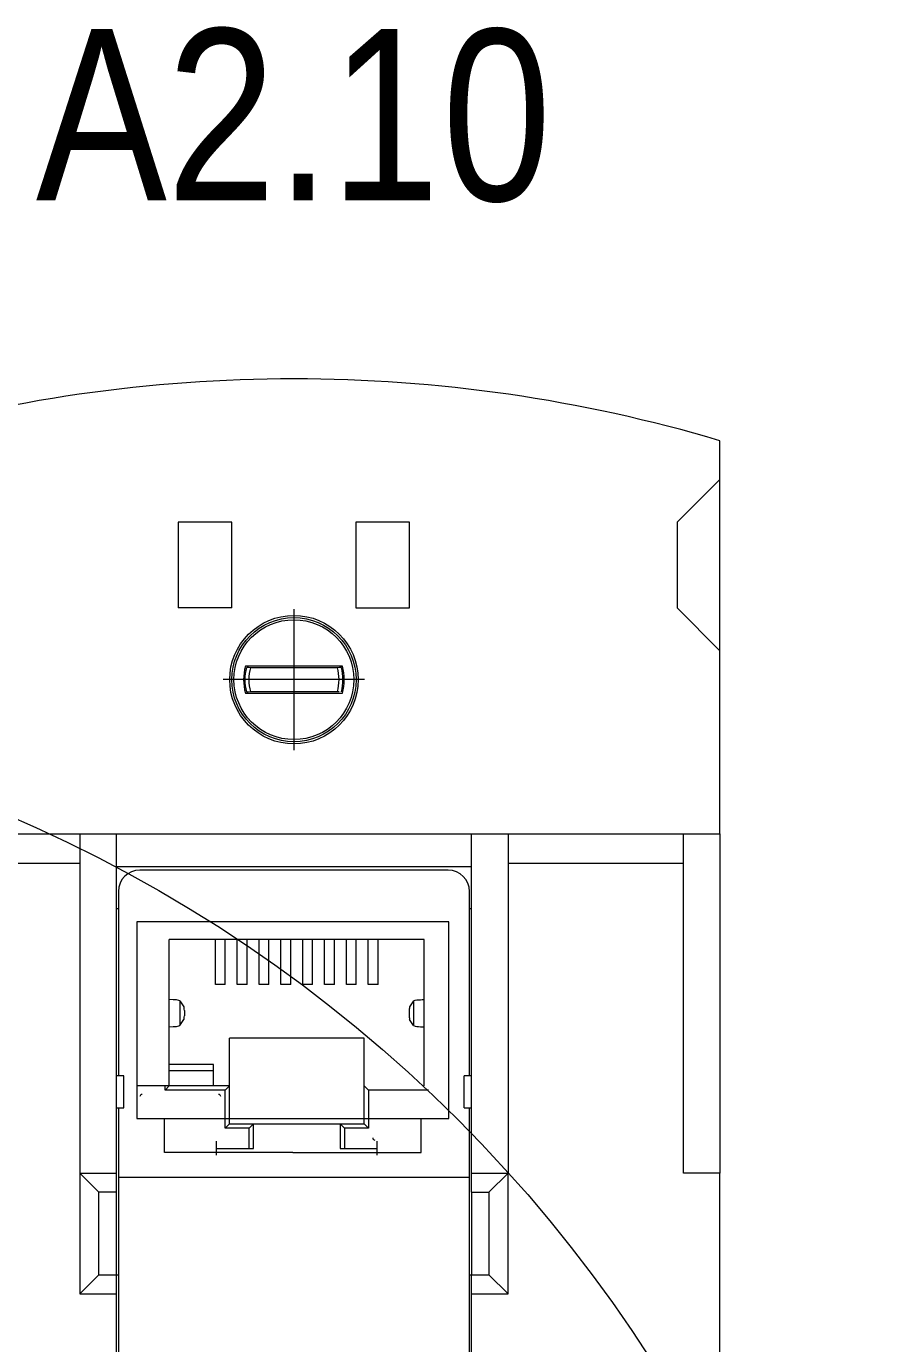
# Model space of a CAD drawing. Header units: millimetres. Extents: x -6000 to 26000, y -6000 to 26000.
# Drawn here: x 148.75 to 154.26, y -4331.74 to -4323.18 of the extents above; entities that cross this region are included whole.
import ezdxf

# ---------------------------------------------------------------- set-up
doc = ezdxf.new("R2010")
doc.units = ezdxf.units.MM
doc.header["$MEASUREMENT"] = 0
doc.linetypes.add('DOT_CENTER', pattern=[14, 12, -1, 0, -1])
for name, color, linetype, lineweight in [('Чертеж и Рисунок_Ном._пера__1', 7, 'Continuous', 15), ('Чертеж и Рисунок_Ном._пера__2', 8, 'Continuous', 15), ('Чертеж и Рисунок_Ном._пера__7', 7, 'Continuous', 15)]:
    doc.layers.add(name, color=color, linetype=linetype, lineweight=lineweight)
doc.styles.add('СГЕНЕРИР_СТИЛЬ_1', font='')
doc.styles.get('СГЕНЕРИР_СТИЛЬ_1').set_extended_font_data('Arial Narrow')

msp = doc.modelspace()

# ---------------------------------------------------------------- linework, layer by layer
at = {"layer": 'Чертеж и Рисунок_Ном._пера__2', "color": 8, "linetype": 'DOT_CENTER', "lineweight": 15}
for p, q in [((150.4849, -4326.9682), (150.4849, -4327.8862)), ((150.9439, -4327.4272), (150.0258, -4327.4272))]:
    msp.add_line(p, q, dxfattribs=at)
at = {"layer": 'Чертеж и Рисунок_Ном._пера__2', "color": 8, "linetype": 'Continuous', "lineweight": 15}
msp.add_circle((150.4849, -4327.4272), 0.3895, dxfattribs=at)
for radius, start, end in [(0.3187, 165.60451, 194.39549), (0.2933, 164.6084, 195.3916), (0.2933, 344.6084, 15.3916), (0.3187, 345.60451, 14.39549)]:
    msp.add_arc((150.4849, -4327.4272), radius, start, end, dxfattribs=at)
at = {"layer": 'Чертеж и Рисунок_Ном._пера__7', "color": 7, "linetype": 'Continuous', "lineweight": 15}
for p, q in [((153.253, -4326.1266), (153.253, -4325.8746)), ((152.9748, -4326.4048), (153.253, -4326.1266)), ((153.253, -4327.2394), (153.253, -4326.1266)), ((149.7337, -4326.4048), (149.7337, -4326.9612)), ((150.0815, -4326.4048), (149.7337, -4326.4048)), ((150.0815, -4326.9612), (150.0815, -4326.4048)), ((150.8882, -4326.4048), (150.8882, -4326.9612)), ((151.236, -4326.4048), (150.8882, -4326.4048)), ((151.236, -4326.9612), (151.236, -4326.4048)), ((152.9748, -4326.4048), (152.9748, -4326.9612)), ((150.0815, -4326.9612), (149.7337, -4326.9612)), ((150.8882, -4326.9612), (151.236, -4326.9612)), ((152.9748, -4326.9612), (153.253, -4327.2394)), ((153.253, -4328.4287), (153.253, -4327.2394)), ((150.7998, -4327.3397), (150.1699, -4327.3397)), ((150.1699, -4327.5146), (150.7998, -4327.5146)), ((147.9532, -4328.4287), (149.0939, -4328.4287)), ((149.0939, -4328.4287), (149.3303, -4328.4287)), ((149.0939, -4328.4287), (149.0939, -4328.6216)), ((149.3303, -4328.4287), (151.6394, -4328.4287)), ((149.3303, -4328.4287), (149.3303, -4328.6405)), ((151.6394, -4328.4287), (151.8759, -4328.4287)), ((151.6394, -4328.6405), (151.6394, -4328.4287)), ((151.8759, -4328.4287), (153.0165, -4328.4287)), ((151.8759, -4328.4287), (151.8759, -4328.6216)), ((153.0165, -4328.6216), (153.0165, -4328.4287)), ((153.0165, -4328.4287), (153.253, -4328.4287)), ((153.253, -4328.4287), (153.253, -4330.6334)), ((149.0939, -4328.6216), (147.9532, -4328.6216)), ((149.0939, -4328.6216), (149.0939, -4330.6334)), ((149.3303, -4328.6405), (151.6394, -4328.6405)), ((149.3303, -4328.6405), (149.3303, -4328.9156)), ((151.6394, -4328.9156), (151.6394, -4328.6405)), ((151.8759, -4328.6216), (151.8759, -4330.6334)), ((153.0165, -4328.6216), (151.8759, -4328.6216)), ((153.0165, -4330.6334), (153.0165, -4328.6216)), ((151.4864, -4328.6652), (149.4833, -4328.6652)), ((149.3442, -4328.8043), (149.3442, -4330.0005)), ((151.6255, -4330.0005), (151.6255, -4328.8043)), ((149.3303, -4328.9156), (149.3303, -4330.0005)), ((149.3442, -4328.9156), (149.3303, -4328.9156)), ((151.6394, -4328.9156), (151.6255, -4328.9156)), ((151.6394, -4330.0005), (151.6394, -4328.9156)), ((149.6753, -4330.0663), (149.6753, -4329.1163)), ((151.332, -4329.1163), (149.6753, -4329.1163)), ((149.9751, -4329.4084), (149.9751, -4329.1163)), ((150.0391, -4329.4084), (150.0391, -4329.1163)), ((150.117, -4329.4084), (150.117, -4329.1163)), ((150.181, -4329.4084), (150.181, -4329.1163)), ((150.2589, -4329.4084), (150.2589, -4329.1163)), ((150.3228, -4329.4084), (150.3228, -4329.1163)), ((150.4007, -4329.4084), (150.4007, -4329.1163)), ((150.4647, -4329.4084), (150.4647, -4329.1163)), ((150.5426, -4329.4084), (150.5426, -4329.1163)), ((150.6066, -4329.4084), (150.6066, -4329.1163)), ((150.6845, -4329.4084), (150.6845, -4329.1163)), ((150.7485, -4329.4084), (150.7485, -4329.1163)), ((150.8264, -4329.4084), (150.8264, -4329.1163)), ((150.8904, -4329.4084), (150.8904, -4329.1163)), ((150.9683, -4329.4084), (150.9683, -4329.1163)), ((151.0323, -4329.4084), (151.0323, -4329.1163)), ((151.332, -4330.0663), (151.332, -4329.1163)), ((150.0391, -4329.4084), (149.9751, -4329.4084)), ((150.181, -4329.4084), (150.117, -4329.4084)), ((150.3228, -4329.4084), (150.2589, -4329.4084)), ((150.4647, -4329.4084), (150.4007, -4329.4084)), ((150.6066, -4329.4084), (150.5426, -4329.4084)), ((150.7485, -4329.4084), (150.6845, -4329.4084)), ((150.8904, -4329.4084), (150.8264, -4329.4084)), ((151.0323, -4329.4084), (150.9683, -4329.4084)), ((149.7446, -4329.514), (149.7446, -4329.6741)), ((149.7446, -4329.514), (149.7705, -4329.5527)), ((149.7734, -4329.577), (149.7734, -4329.6111)), ((151.234, -4329.577), (151.234, -4329.6111)), ((151.2627, -4329.514), (151.2368, -4329.5527)), ((151.2627, -4329.514), (151.2627, -4329.6741)), ((149.7446, -4329.6741), (149.7705, -4329.6354)), ((151.2627, -4329.6741), (151.2368, -4329.6354)), ((150.0655, -4330.3125), (150.0655, -4329.7561)), ((150.9418, -4329.7561), (150.0655, -4329.7561)), ((150.9418, -4330.3125), (150.9418, -4329.7561)), ((149.9633, -4329.9272), (149.6753, -4329.9272)), ((149.9633, -4330.0663), (149.9633, -4329.9272)), ((149.3303, -4330.0005), (149.3303, -4330.2092)), ((149.379, -4330.0005), (149.3303, -4330.0005)), ((149.379, -4330.2092), (149.379, -4330.0005)), ((149.9633, -4329.9689), (149.6753, -4329.9689)), ((151.5907, -4330.2092), (151.5907, -4330.0005)), ((151.6394, -4330.0005), (151.5907, -4330.0005)), ((151.6394, -4330.2092), (151.6394, -4330.0005)), ((150.0655, -4330.0663), (149.4709, -4330.0663)), ((149.6475, -4330.0941), (149.6475, -4330.0663)), ((149.6753, -4330.0663), (149.6475, -4330.0941)), ((150.0377, -4330.0941), (149.6475, -4330.0941)), ((150.0655, -4330.0663), (150.0377, -4330.0941)), ((150.0377, -4330.3403), (150.0377, -4330.0941)), ((150.9418, -4330.0663), (150.9697, -4330.0941)), ((151.3598, -4330.0941), (150.9697, -4330.0941)), ((150.9697, -4330.0941), (150.9697, -4330.3403)), ((149.3303, -4330.2092), (149.379, -4330.2092)), ((149.3303, -4330.2092), (149.3303, -4330.6334)), ((149.3442, -4330.2092), (149.3442, -4338.7499)), ((151.5907, -4330.2092), (151.6394, -4330.2092)), ((151.6255, -4338.7499), (151.6255, -4330.2092)), ((151.6394, -4330.6334), (151.6394, -4330.2092)), ((149.6433, -4330.4984), (149.6433, -4330.2787)), ((150.0655, -4330.3125), (150.0377, -4330.3403)), ((150.1935, -4330.3403), (150.0377, -4330.3403)), ((150.0655, -4330.3125), (150.9418, -4330.3125)), ((150.2213, -4330.3125), (150.1935, -4330.3403)), ((150.1935, -4330.4739), (150.1935, -4330.3403)), ((150.2213, -4330.4739), (150.2213, -4330.3125)), ((150.7861, -4330.3125), (150.7861, -4330.4739)), ((150.7861, -4330.3125), (150.8139, -4330.3403)), ((150.9697, -4330.3403), (150.8139, -4330.3403)), ((150.8139, -4330.3403), (150.8139, -4330.4739)), ((150.9418, -4330.3125), (150.9697, -4330.3403)), ((151.3125, -4330.4984), (151.3125, -4330.2787)), ((149.9821, -4330.5156), (149.9821, -4330.4252)), ((151.0253, -4330.5156), (151.0253, -4330.4252)), ((150.4779, -4330.4984), (149.6433, -4330.4984)), ((149.9821, -4330.4739), (150.2213, -4330.4739)), ((150.4779, -4330.4984), (151.3125, -4330.4984)), ((150.7861, -4330.4739), (151.0253, -4330.4739)), ((149.2183, -4330.7579), (149.0939, -4330.6334)), ((149.0939, -4330.6334), (149.3303, -4330.6334)), ((149.0939, -4330.6334), (149.0939, -4331.4186)), ((149.3303, -4330.6334), (149.3303, -4330.7579)), ((151.6255, -4330.6621), (149.3442, -4330.6621)), ((151.6394, -4330.7579), (151.6394, -4330.6334)), ((151.6394, -4330.6334), (151.8759, -4330.6334)), ((151.8759, -4330.6334), (151.7514, -4330.7579)), ((151.8759, -4331.4186), (151.8759, -4330.6334)), ((153.253, -4330.6334), (153.0165, -4330.6334)), ((153.253, -4338.3257), (153.253, -4330.6334)), ((149.2183, -4331.2942), (149.2183, -4330.7579)), ((149.3303, -4330.7579), (149.2183, -4330.7579)), ((149.3303, -4330.7579), (149.3303, -4331.2942)), ((151.6394, -4330.7579), (151.7514, -4330.7579)), ((151.6394, -4330.7579), (151.6394, -4331.2942)), ((151.7514, -4330.7579), (151.7514, -4331.2942)), ((149.0939, -4331.4186), (149.2183, -4331.2942)), ((149.2183, -4331.2942), (149.3303, -4331.2942)), ((149.3303, -4331.2942), (149.3303, -4331.2971)), ((149.3303, -4331.2971), (149.3303, -4331.4186)), ((149.3442, -4331.2971), (149.3303, -4331.2971)), ((151.6394, -4331.2971), (151.6255, -4331.2971)), ((151.6394, -4331.2971), (151.6394, -4331.2942)), ((151.6394, -4331.2942), (151.7514, -4331.2942)), ((151.6394, -4331.4186), (151.6394, -4331.2971)), ((151.8759, -4331.4186), (151.7514, -4331.2942)), ((149.0939, -4331.4186), (149.3303, -4331.4186)), ((149.3303, -4331.4186), (149.3303, -4337.5405)), ((151.6394, -4334.0121), (151.6394, -4331.4186)), ((151.6394, -4331.4186), (151.8759, -4331.4186))]:
    msp.add_line(p, q, dxfattribs=at)
at = {"layer": 'Чертеж и Рисунок_Ном._пера__7', "color": 7, "linetype": 'Continuous', "lineweight": 15, "flags": 128}
for points in [[(150.2021, -4327.3493), (150.1894, -4327.3491), (150.1785, -4327.3485)], [(150.7677, -4327.3493), (150.6864, -4327.3497), (150.6264, -4327.3499), (150.5414, -4327.3502), (150.4849, -4327.3503), (150.4284, -4327.3502), (150.3433, -4327.3499), (150.2833, -4327.3497), (150.2021, -4327.3493)], [(150.7935, -4327.348), (150.7809, -4327.3491), (150.7703, -4327.3493)], [(150.1762, -4327.5064), (150.188, -4327.5053), (150.2021, -4327.505)], [(150.2021, -4327.505), (150.2833, -4327.5047), (150.3433, -4327.5044), (150.4283, -4327.5041), (150.4849, -4327.504), (150.5414, -4327.5041), (150.6264, -4327.5044), (150.6864, -4327.5047), (150.7677, -4327.505)], [(150.7677, -4327.505), (150.7797, -4327.5052)], [(151.2627, -4329.514), (151.2727, -4329.5101), (151.2826, -4329.5084), (151.2952, -4329.5071), (151.3067, -4329.5064), (151.3191, -4329.5059), (151.332, -4329.5057)], [(151.2627, -4329.6741), (151.2727, -4329.6781), (151.2826, -4329.6797), (151.2952, -4329.681), (151.3067, -4329.6818), (151.3191, -4329.6822), (151.332, -4329.6824)]]:
    msp.add_lwpolyline(points, dxfattribs=at)
at = {"layer": 'Чертеж и Рисунок_Ном._пера__7', "color": 7, "linetype": 'Continuous', "lineweight": 15}
msp.add_lwpolyline([(151.4919, -4330.2787), (151.4919, -4329.0003), (149.4638, -4329.0003), (149.4638, -4330.2787)], close=True, dxfattribs=at)
for centre, radius in [((150.4849, -4327.4272), 0.4173), ((150.4849, -4327.4272), 0.4034), ((144.9935, -4336.84), 9.2708)]:
    msp.add_circle(centre, radius, dxfattribs=at)
for centre, radius, start, end in [((150.4849, -4335.2098), 9.737, 73.48384, 106.51616), ((150.4849, -4327.4272), 0.3269, 164.48478, 195.51522), ((150.4849, -4327.4272), 0.3269, 344.48478, 15.51522), ((149.4833, -4328.8043), 0.1391, 90, 180), ((151.4864, -4328.8043), 0.1391, 0, 90), ((149.4987, -4330.1359), 0.0139, 90, 180), ((149.996, -4330.1359), 0.0139, 0, 90), ((151.0114, -4330.4043), 0.0139, 180, 270)]:
    msp.add_arc(centre, radius, start, end, dxfattribs=at)
for centre, major_axis, ratio, start_param, end_param in [((149.6753, -4329.5148), (0.0696, 0), 0.130504, 0.087266, 1.570796), ((149.7701, -4329.5941), (0, 0.0417), 0.087489, 5.132989, 6.153415), ((151.2373, -4329.5941), (0, 0.0417), 0.087489, 0.129771, 1.150197), ((149.6753, -4329.6733), (0.0696, 0), 0.130504, 4.712389, 6.195919), ((149.7701, -4329.5941), (0, 0.0417), 0.087489, 3.271363, 4.291789), ((151.2373, -4329.5941), (0, 0.0417), 0.087489, 1.991396, 3.011822)]:
    msp.add_ellipse(centre, major_axis=major_axis, ratio=ratio, start_param=start_param, end_param=end_param, dxfattribs=at)

# ---------------------------------------------------------------- texts
at = {"layer": 'Чертеж и Рисунок_Ном._пера__1', "color": 7, "linetype": 'Continuous', "lineweight": 15, "char_height": 1.1128, "attachment_point": 7, "style": 'СГЕНЕРИР_СТИЛЬ_1'}
for s, insert in [('\\A1;{\\pql;\\fArial Narrow|b0|i0|c204|p34;A2.1}', (148.8091, -4324.3119)), ('\\A1;{\\pql;\\fArial Narrow|b0|i0|c204|p34;0}', (151.4484, -4324.3308))]:
    msp.add_mtext(s, dxfattribs=dict(at, insert=insert))

doc.saveas('drawing.dxf')
